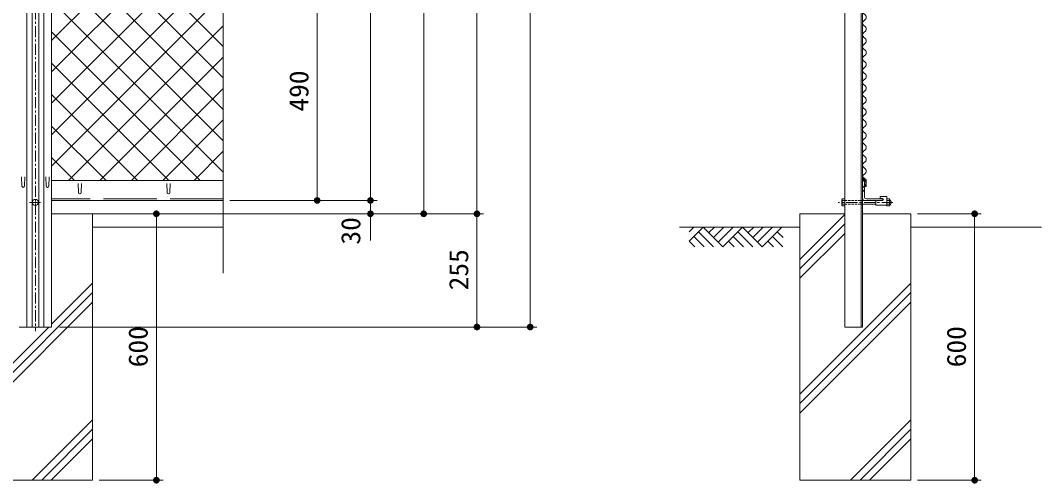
# Model space of a CAD drawing. Units: millimetres at full size. Extents: x -4455 to 4455, y -3150 to 3150.
# Drawn here: x -1459 to 841, y -793 to 249 of the extents above; entities that cross this region are included whole.
import ezdxf
from ezdxf.enums import TextEntityAlignment as Align

# ---------------------------------------------------------------- set-up
doc = ezdxf.new("R2010")
doc.units = ezdxf.units.MM
doc.header["$LTSCALE"] = 20
for name, pattern in [('DASHED', [7.5, 6, -1.5]), ('USER1', [2, 1.25, -0.25, 0.25, -0.25]), ('USER2', [0.375, 0.25, -0.125])]:
    doc.linetypes.add(name, pattern=pattern)
for name, color, linetype, lineweight in [('0-0_1部材', 3, 'Continuous', 18), ('0-1_5寸法', 1, 'Continuous', 18), ('0-2_SUNPOU', 1, 'Continuous', 18), ('0-3_8部品', 3, 'Continuous', 18), ('0-5_0', 3, 'Continuous', 18), ('0-6_4基礎', 4, 'Continuous', 18), ('0-7_2網', 4, 'Continuous', 18), ('0-8_AMI', 3, 'Continuous', 18), ('0-B_中心線', 1, 'USER1', 18), ('0-E_GL', 7, 'Continuous', 18)]:
    doc.layers.add(name, color=color, linetype=linetype, lineweight=lineweight)
doc.styles.add('ＭＳ ゴシック', font='')
doc.styles.get('ＭＳ ゴシック').set_extended_font_data('MS Gothic')

# ---------------------------------------------------------------- blocks, each defined once
blk = doc.blocks.new('M1')
at = {"layer": '0-2_SUNPOU'}
blk.add_line((-5, 0), (-38.58, 0), dxfattribs=at)
for points in [[(0, 0), (-5, 0), (-4.96, 0.63)], [(0, 0), (-4.96, -0.63), (-5, 0)], [(0, 0), (-4.96, 0.63), (-4.84, 1.24)], [(0, 0), (-4.84, -1.24), (-4.96, -0.63)], [(0, 0), (-4.84, 1.24), (-4.65, 1.84)], [(0, 0), (-4.65, -1.84), (-4.84, -1.24)], [(0, 0), (-4.65, 1.84), (-4.38, 2.41)], [(0, 0), (-4.38, -2.41), (-4.65, -1.84)], [(0, 0), (-4.38, 2.41), (-4.05, 2.94)], [(0, 0), (-4.05, -2.94), (-4.38, -2.41)], [(0, 0), (-4.05, 2.94), (-3.64, 3.42)], [(0, 0), (-3.64, -3.42), (-4.05, -2.94)], [(0, 0), (-3.64, 3.42), (-3.19, 3.85)], [(0, 0), (-3.19, -3.85), (-3.64, -3.42)], [(0, 0), (-3.19, 3.85), (-2.68, 4.22)], [(0, 0), (-2.68, -4.22), (-3.19, -3.85)], [(0, 0), (-2.68, 4.22), (-2.13, 4.52)], [(0, 0), (-2.13, -4.52), (-2.68, -4.22)], [(0, 0), (-2.13, 4.52), (-1.55, 4.76)], [(0, 0), (-1.55, -4.76), (-2.13, -4.52)], [(0, 0), (-1.55, 4.76), (-0.94, 4.91)], [(0, 0), (-0.94, -4.91), (-1.55, -4.76)], [(0, 0), (-0.94, 4.91), (-0.31, 4.99)], [(0, 0), (-0.31, -4.99), (-0.94, -4.91)], [(0, 0), (-0.31, 4.99), (0.31, 4.99)], [(0, 0), (0.31, -4.99), (-0.31, -4.99)], [(0, 0), (0.31, 4.99), (0.94, 4.91)], [(0, 0), (0.94, 4.91), (1.55, 4.76)], [(0, 0), (1.55, 4.76), (2.13, 4.52)], [(0, 0), (2.13, 4.52), (2.68, 4.22)], [(0, 0), (2.68, 4.22), (3.19, 3.85)], [(0, 0), (3.19, 3.85), (3.64, 3.42)], [(0, 0), (3.64, 3.42), (4.05, 2.94)], [(0, 0), (4.05, 2.94), (4.38, 2.41)], [(0, 0), (4.38, 2.41), (4.65, 1.84)], [(0, 0), (4.65, 1.84), (4.84, 1.24)], [(0, 0), (4.84, 1.24), (4.96, 0.63)], [(0, 0), (4.96, 0.63), (5, 0)], [(0, 0), (0.94, -4.91), (0.31, -4.99)], [(0, 0), (1.55, -4.76), (0.94, -4.91)], [(0, 0), (2.13, -4.52), (1.55, -4.76)], [(0, 0), (2.68, -4.22), (2.13, -4.52)], [(0, 0), (3.19, -3.85), (2.68, -4.22)], [(0, 0), (3.64, -3.42), (3.19, -3.85)], [(0, 0), (4.05, -2.94), (3.64, -3.42)], [(0, 0), (4.38, -2.41), (4.05, -2.94)], [(0, 0), (4.65, -1.84), (4.38, -2.41)], [(0, 0), (4.84, -1.24), (4.65, -1.84)], [(0, 0), (4.96, -0.63), (4.84, -1.24)], [(0, 0), (5, 0), (4.96, -0.63)]]:
    blk.add_solid(points, dxfattribs=at)
blk = doc.blocks.new('NAMIX13')
at = {"layer": '0-8_AMI'}
for centre, start, end in [((-71.1, -133.3), 298.07249, 61.92751), ((71.1, -400), 118.07249, 241.92751), ((71.1, -933.3), 118.07249, 241.92751), ((-71.1, -666.7), 298.07249, 61.92751), ((71.1, -1466.7), 118.07249, 241.92751), ((-71.1, -1200), 298.07249, 61.92751), ((-71.1, -1733.3), 298.07249, 61.92751), ((71.1, -2000), 118.07249, 241.92751), ((-71.1, -2266.7), 298.07249, 61.92751), ((71.1, -2533.3), 118.07249, 241.92751), ((-71.1, -2800), 298.07249, 61.92751), ((71.1, -3066.7), 118.07249, 241.92751), ((-71.1, -3333.3), 298.07249, 61.92751), ((71.1, -3600), 118.07249, 241.92751), ((71.1, -4133.3), 118.07249, 241.92751), ((-71.1, -3866.7), 298.07249, 61.92751), ((71.1, -4666.7), 118.07249, 241.92751), ((-71.1, -4400), 298.07249, 61.92751), ((-71.1, -4933.3), 298.07249, 61.92751), ((71.1, -5200), 118.07249, 241.92751), ((-71.1, -5466.7), 298.07249, 61.92751), ((71.1, -5733.3), 118.07249, 241.92751)]:
    blk.add_arc(centre, 151.1, start, end, dxfattribs=at)
blk = doc.blocks.new('GL-マーク')
at = {"layer": '0-5_0', "color": 1}
for p, q in [((-278.75, -14.14), (-264.61, 0)), ((-278.75, -42.43), (-236.32, 0)), ((-236.32, 0), (-177.24, -59.08)), ((-203.01, 0), (-219.67, -16.66)), ((-174.73, 0), (-205.53, -30.8)), ((-146.45, 0), (-191.38, -44.94)), ((-118.16, 0), (-177.24, -59.08)), ((-118.16, 0), (-59.08, -59.08)), ((-84.85, 0), (-101.51, -16.65)), ((-56.57, 0), (-87.36, -30.8)), ((-28.28, 0), (-73.22, -44.94)), ((0, 0), (-59.08, -59.08)), ((-264.61, -28.28), (-233.81, -59.08)), ((-250.46, -14.14), (-205.53, -59.08)), ((-146.44, -28.28), (-115.65, -59.08)), ((-132.3, -14.14), (-87.37, -59.08)), ((2.51, -59.08), (-28.28, -28.28)), ((3.33, -31.61), (-14.14, -14.14)), ((-278.75, -42.43), (-262.09, -59.08)), ((-160.59, -42.43), (-143.93, -59.08)), ((-25.77, -59.08), (-42.43, -42.43))]:
    blk.add_line(p, q, dxfattribs=at)

msp = doc.modelspace()

# ---------------------------------------------------------------- linework, layer by layer
at = {"layer": '0-0_1部材'}
for p, q in [((-1444.7, 1824.06), (-1444.7, -440.94)), ((-1433.2, 1824.06), (-1433.2, -440.94)), ((-1418.2, 1824.06), (-1418.2, -440.94)), ((-1406.7, 1824.06), (-1406.7, -440.94)), ((-1329.45, -117.44), (-1328.7, -137.94)), ((-1321.95, -117.44), (-1322.7, -137.94)), ((-1129.45, -117.44), (-1128.7, -137.94)), ((-1121.95, -117.44), (-1122.7, -137.94))]:
    msp.add_line(p, q, dxfattribs=at)
at = {"layer": '0-0_1部材', "color": 7}
for p, q in [((-1389.2, 1824.06), (-1389.2, -440.94)), ((398.03, 1824.06), (398.03, -440.94)), ((434.53, 1824.06), (434.53, -440.94)), ((438.03, 1374.06), (438.03, -440.94)), ((-1002.38, -110.94), (-1389.2, -110.94)), ((438.03, -102.92), (446.41, -109.4)), ((438.03, -107.35), (442.91, -111.12)), ((438.03, -110.94), (438.03, -150.94)), ((438.03, -110.94), (439.03, -110.94)), ((442.03, -113.94), (442.03, -147.44)), ((442.91, -124.79), (442.91, -111.12)), ((446.41, -124.79), (446.41, -109.4)), ((446.41, -124.79), (442.91, -124.79)), ((-1002.38, -155.94), (-1389.2, -155.94)), ((446.53, -151.94), (480.03, -151.94))]:
    msp.add_line(p, q, dxfattribs=at)
at = {"layer": '0-0_1部材', "color": 4}
msp.add_line((-1002.38, -319.73), (-1002.38, 502.99), dxfattribs=at)
at = {"layer": '0-0_1部材', "color": 1, "linetype": 'DASHED'}
msp.add_line((-1002.38, -151.94), (-1389.2, -151.94), dxfattribs=at)
at = {"layer": '0-0_1部材', "color": 7}
msp.add_lwpolyline([(443.03, -155.94), (483.03, -155.94), (483.03, -154.94)], dxfattribs=at)
for centre, radius, start, end in [((439.03, -113.94), 3, 0, 90), ((443.03, -150.94), 5, 180, 270), ((446.53, -147.44), 4.5, 180, 270), ((480.03, -154.94), 3, 0, 90)]:
    msp.add_arc(centre, radius, start, end, dxfattribs=at)
at = {"layer": '0-0_1部材'}
for centre in [(-1325.7, -137.94), (-1125.7, -137.94)]:
    msp.add_arc(centre, 3, 180, 0, dxfattribs=at)
at = {"layer": '0-1_5寸法'}
for p, q in [((-430.81, 1774.06), (-430.81, -185.94)), ((-670.81, -155.94), (-670.81, 1314.06)), ((-550.81, 1314.06), (-550.81, -185.94)), ((-790.81, -155.94), (-790.81, 334.06)), ((-670.81, -125.94), (-670.81, -95.94)), ((-987.38, -155.94), (-655.81, -155.94)), ((-987.38, -155.94), (-655.81, -155.94)), ((-987.38, -155.94), (-775.81, -155.94)), ((-670.81, -155.94), (-670.81, -185.94)), ((-1299.59, -185.94), (-415.81, -185.94)), ((-1281.74, -185.94), (-415.81, -185.94)), ((-1281.74, -185.94), (-1138.13, -185.94)), ((-1153.13, -185.94), (-1153.13, -785.94)), ((-987.38, -185.94), (-535.81, -185.94)), ((-987.38, -185.94), (-655.81, -185.94)), ((-430.81, -185.94), (-430.81, -440.94)), ((561.98, -185.94), (705.59, -185.94)), ((690.59, -185.94), (690.59, -785.94)), ((-670.81, -215.94), (-670.81, -245.94)), ((-1371.04, -440.94), (-415.81, -440.94)), ((-1281.74, -785.94), (-1138.13, -785.94)), ((561.98, -785.94), (705.59, -785.94))]:
    msp.add_line(p, q, dxfattribs=at)
at = {"layer": '0-3_8部品', "color": 1, "linetype": 'USER1'}
for p, q in [((-1439.13, -160.39), (-1412.25, -160.39)), ((506.26, -160.39), (382.98, -160.39))]:
    msp.add_line(p, q, dxfattribs=at)
at = {"layer": '0-3_8部品'}
for p, q in [((391.63, -154.47), (392.74, -152.55)), ((392.32, -156.39), (398.03, -156.39)), ((438.03, -156.39), (467.84, -156.39)), ((467.84, -156.21), (482.59, -156.21)), ((467.84, -166.71), (467.84, -156.21)), ((477.84, -146.71), (492.84, -146.71)), ((477.84, -151.71), (477.84, -146.71)), ((477.84, -151.71), (482.59, -151.71)), ((492.84, -166.71), (492.84, -146.71)), ((492.84, -152.55), (492.84, -168.23)), ((498.13, -152.55), (492.84, -152.55)), ((498.56, -156.39), (492.84, -156.39)), ((499.24, -154.47), (498.13, -152.55)), ((499.24, -154.47), (499.24, -166.31)), ((392.32, -164.39), (398.03, -164.39)), ((392.74, -168.23), (398.03, -168.23)), ((438.03, -164.39), (467.84, -164.39)), ((467.84, -166.71), (492.84, -166.71)), ((498.56, -164.39), (492.84, -164.39))]:
    msp.add_line(p, q, dxfattribs=at)
at = {"layer": '0-3_8部品', "linetype": 'USER2'}
for p, q in [((398.03, -156.39), (438.03, -156.39)), ((398.03, -164.39), (438.03, -164.39))]:
    msp.add_line(p, q, dxfattribs=at)
at = {"layer": '0-3_8部品'}
for points in [[(391.63, -154.47), (391.63, -166.31), (392.74, -168.23)], [(392.74, -152.55), (398.03, -152.55), (398.03, -168.23)], [(499.24, -166.31), (498.13, -168.23), (492.84, -168.23)]]:
    msp.add_lwpolyline(points, dxfattribs=at)
msp.add_circle((-1425.7, -160.39), 6.8, dxfattribs=at)
for centre, radius, start, end in [((394.66, -154.47), 3.03, 180, 219.3382), ((403.63, -160.39), 12, 160.52878, 199.47122), ((482.59, -153.96), 2.25, 270, 90), ((496.21, -154.47), 3.03, 320.6618, 0), ((487.24, -160.39), 12, 340.52878, 19.47122), ((496.09, -160.39), 6.71, 298.05542, 61.94458), ((394.66, -166.31), 3.03, 140.6618, 180), ((496.21, -166.31), 3.03, 0, 39.3382)]:
    msp.add_arc(centre, radius, start, end, dxfattribs=at)
at = {"layer": '0-5_0'}
for p, q in [((-1456.7, -102.92), (-1455.95, -123.42)), ((-1449.2, -102.92), (-1449.95, -123.42)), ((-1402.2, -102.92), (-1401.45, -123.42)), ((-1394.7, -102.92), (-1395.45, -123.42))]:
    msp.add_line(p, q, dxfattribs=at)
for centre in [(-1452.95, -123.42), (-1398.45, -123.42)]:
    msp.add_arc(centre, 3, 180, 0, dxfattribs=at)
at = {"layer": '0-6_4基礎', "color": 7}
for p, q in [((-1389.2, -185.94), (-1296.74, -185.94)), ((-1296.74, -785.94), (-1296.74, -185.94)), ((296.98, -785.94), (296.98, -185.94)), ((296.98, -185.94), (398.03, -185.94)), ((438.03, -185.94), (546.98, -185.94)), ((546.98, -785.94), (546.98, -185.94)), ((-1546.74, -785.94), (-1296.74, -785.94)), ((296.98, -785.94), (546.98, -785.94))]:
    msp.add_line(p, q, dxfattribs=at)
at = {"layer": '0-6_4基礎'}
for p, q in [((296.98, -288.72), (398.03, -187.67)), ((296.98, -309.93), (398.03, -208.88)), ((296.98, -331.14), (398.03, -230.09)), ((-1389.2, -434.63), (-1296.74, -342.18)), ((296.98, -592.18), (546.98, -342.18)), ((-1546.74, -613.39), (-1296.74, -363.39)), ((296.98, -613.39), (546.98, -363.39)), ((-1546.74, -634.6), (-1296.74, -384.6)), ((296.98, -634.6), (546.98, -384.6)), ((-1546.74, -592.18), (-1395.51, -440.94)), ((-1432.69, -785.94), (-1296.74, -650)), ((411.04, -785.94), (546.98, -650)), ((-1411.48, -785.94), (-1296.74, -671.21)), ((432.25, -785.94), (546.98, -671.21)), ((-1390.26, -785.94), (-1296.74, -692.42)), ((453.46, -785.94), (546.98, -692.42))]:
    msp.add_line(p, q, dxfattribs=at)
at = {"layer": '0-7_2網', "color": 1}
for p, q in [((-310.81, -440.94), (-310.81, 1824.06)), ((-1371.04, -440.94), (-295.81, -440.94))]:
    msp.add_line(p, q, dxfattribs=at)
at = {"layer": '0-7_2網'}
for p, q in [((-1389.2, 204.3), (-1259.43, 334.06)), ((-1389.2, 62.88), (-1118.01, 334.06)), ((-1389.2, -7.84), (-1047.3, 334.06)), ((-1002.38, -21.56), (-1358, 334.06)), ((-1002.38, 49.15), (-1287.28, 334.06)), ((-1002.38, 119.86), (-1216.57, 334.06)), ((-1002.38, 190.57), (-1145.86, 334.06)), ((-1389.2, -78.55), (-1002.38, 308.27)), ((-1002.38, -92.27), (-1389.2, 294.55)), ((-1350.88, -110.94), (-1002.38, 237.56)), ((-1054.42, -110.94), (-1389.2, 223.84)), ((-1280.17, -110.94), (-1002.38, 166.85)), ((-1125.13, -110.94), (-1389.2, 153.13)), ((-1209.46, -110.94), (-1002.38, 96.14)), ((-1195.84, -110.94), (-1389.2, 82.41)), ((-1138.75, -110.94), (-1002.38, 25.43)), ((-1266.55, -110.94), (-1389.2, 11.7)), ((-1068.04, -110.94), (-1002.38, -45.28)), ((-1337.26, -110.94), (-1389.2, -59.01))]:
    msp.add_line(p, q, dxfattribs=at)
msp.add_lwpolyline([(-1389.2, 133.59), (-1188.72, 334.06), (-1015.93, 506.85)], dxfattribs=at)
at = {"layer": '0-7_2網', "color": 3}
for centre, start, end in [((438.68, 16.76), 298.07249, 61.92751), ((445.79, 3.43), 118.07249, 241.92751)]:
    msp.add_arc(centre, 7.56, start, end, dxfattribs=at)
at = {"layer": '0-8_AMI'}
for centre, start, end in [((445.79, -23.24), 118.07249, 241.92751), ((438.68, -9.91), 298.07249, 61.92751), ((445.79, -49.91), 118.07249, 241.92751), ((438.68, -36.57), 298.07249, 61.92751), ((438.68, -63.24), 298.07249, 61.92751), ((445.79, -76.57), 118.07249, 241.92751), ((438.68, -89.91), 298.07249, 61.92751), ((445.79, -103.24), 118.07249, 241.92751), ((438.68, -116.57), 298.07249, 61.92751), ((445.79, -129.91), 118.07249, 241.92751)]:
    msp.add_arc(centre, 7.56, start, end, dxfattribs=at)
at = {"layer": '0-B_中心線'}
msp.add_line((-1425.7, 1836.86), (-1425.7, -450.31), dxfattribs=at)
at = {"layer": '0-E_GL'}
for p, q in [((-1296.74, -215.94), (-1002.38, -215.94)), ((296.98, -215.94), (25.3, -215.94)), ((546.98, -215.94), (841.35, -215.94)), ((-1462.2, -440.94), (-1389.2, -440.94)), ((398.03, -440.94), (438.03, -440.94))]:
    msp.add_line(p, q, dxfattribs=at)

# ---------------------------------------------------------------- block references
at = {"layer": '0-1_5寸法', "xscale": 1.5, "yscale": 1.5}
for p, rotation in [((-790.81, -155.94), 270), ((-670.81, -155.94), 270), ((-670.81, -155.94), 270), ((-550.81, -185.94), 270), ((-430.81, -185.94), 270), ((-1153.13, -185.94), 90), ((-670.81, -185.94), 90), ((-430.81, -185.94), 90), ((690.59, -185.94), 90), ((-430.81, -440.94), 270), ((-1153.13, -785.94), 270), ((690.59, -785.94), 270)]:
    msp.add_blockref('M1', p, dxfattribs=dict(at, rotation=rotation))
at = {"layer": '0-7_2網', "xscale": 0.05, "yscale": 0.05}
msp.add_blockref('NAMIX13', (442.23, 316.76), dxfattribs=at)
at = {"layer": '0-7_2網', "xscale": 1.5, "yscale": 1.5, "rotation": 270}
msp.add_blockref('M1', (-310.81, -440.94), dxfattribs=at)
at = {"layer": '0-E_GL', "xscale": 0.75, "yscale": 0.75}
msp.add_blockref('GL-マーク', (256.43, -215.94), dxfattribs=at)

# ---------------------------------------------------------------- texts
at = {"layer": '0-1_5寸法', "color": 3, "style": 'ＭＳ ゴシック', "width": 1.05}
for s, p in [('490', (-797.48, 44.06)), ('30', (-680.66, -255.31)), ('255', (-437.48, -358.44)), ('600', (-1159.81, -531.69)), ('600', (683.92, -531.69))]:
    msp.add_text(s, height=43.26, rotation=90, dxfattribs=at).set_placement(p, align=Align.BOTTOM_LEFT)

doc.saveas('drawing.dxf')
